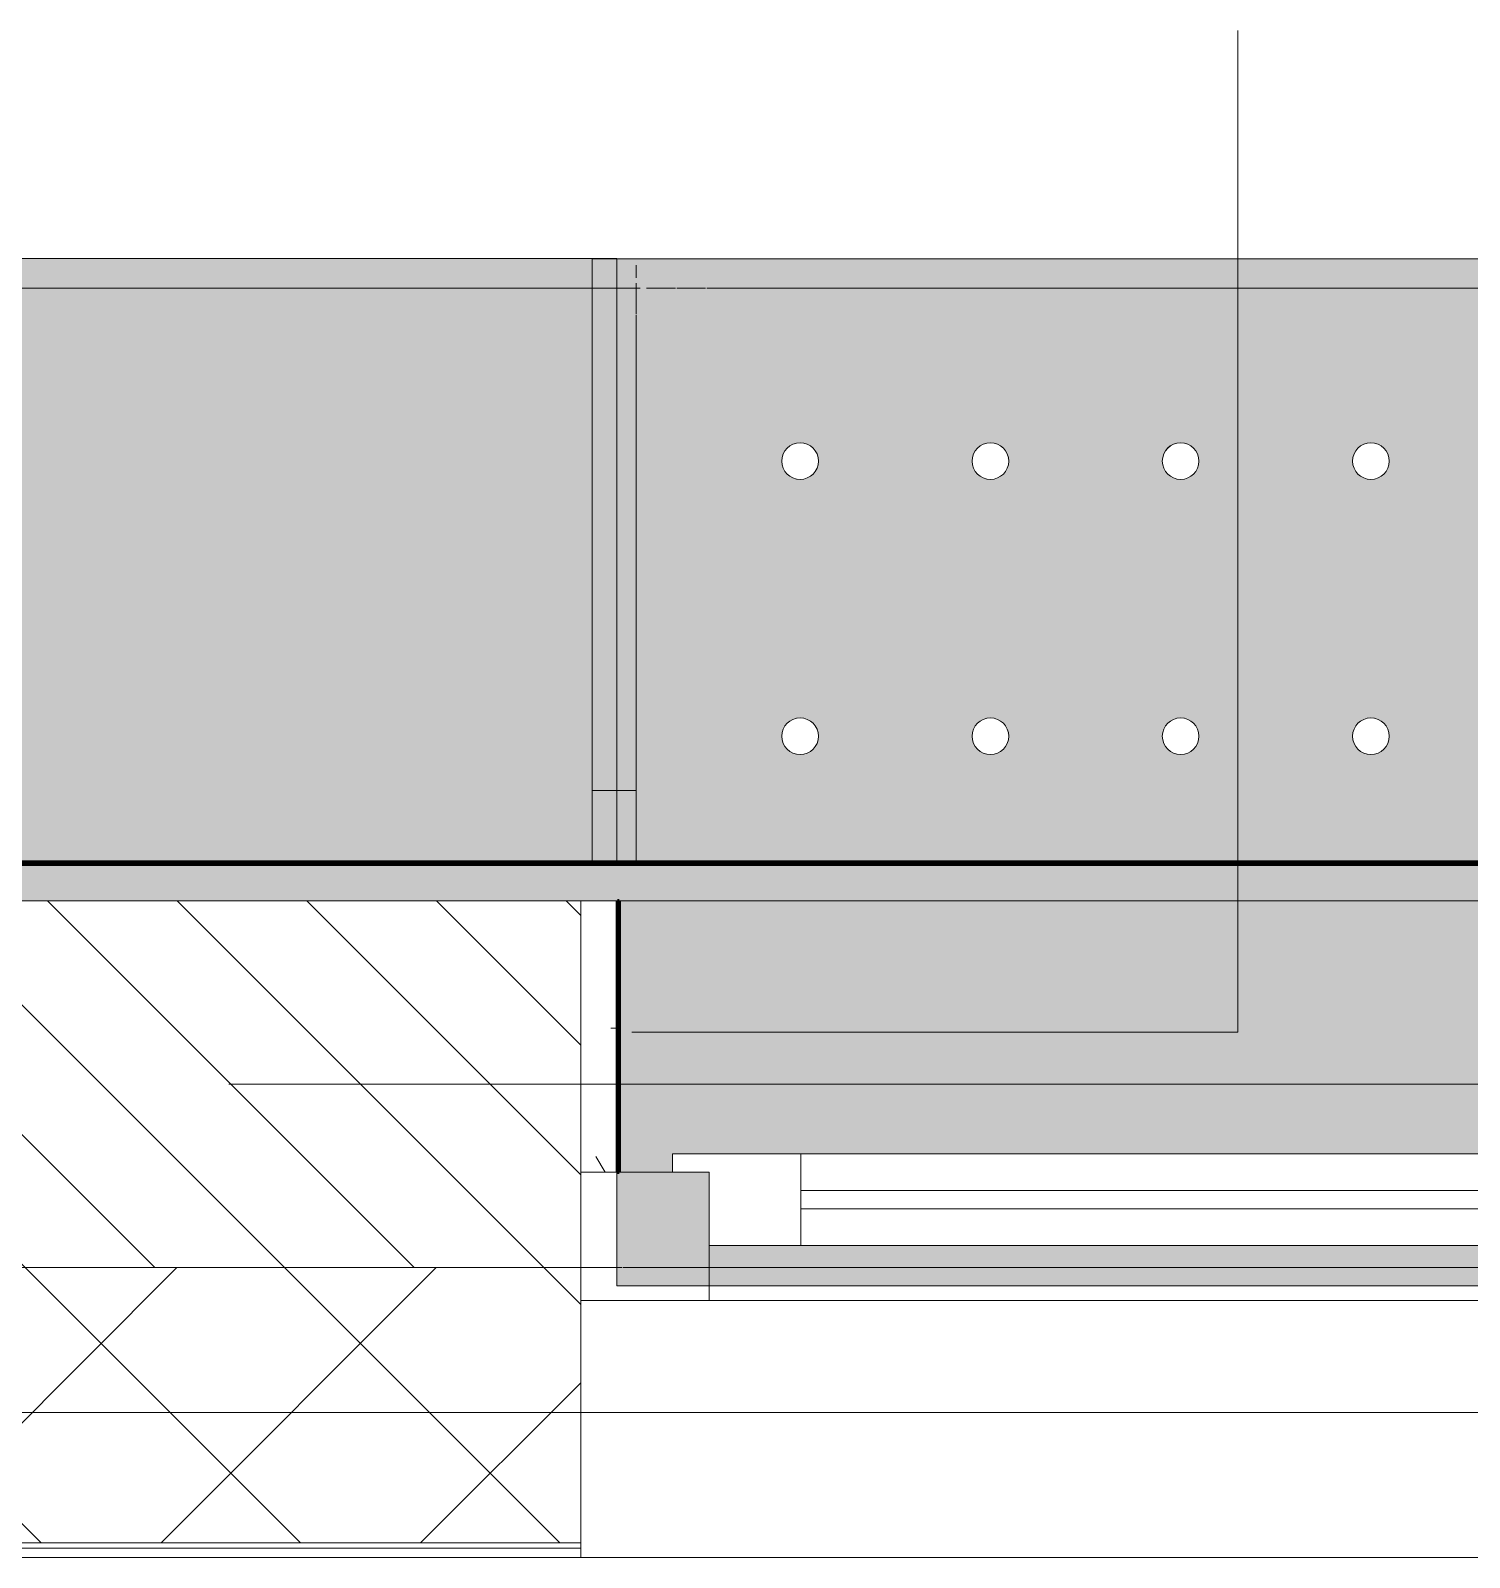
# Model space of a CAD drawing. Header units: millimetres. Extents: x 35157 to 232994, y -8553 to 29000.
# Drawn here: x 58510 to 59295, y -258 to 574 of the extents above; entities that cross this region are included whole.
import ezdxf

# ---------------------------------------------------------------- set-up
doc = ezdxf.new("R2010")
doc.units = ezdxf.units.MM
doc.linetypes.add('Осевая', pattern=[3175, 635, -476.25, 1587.5, -476.25])
for name, color, linetype, lineweight in [('A-GLAZ', 7, 'Continuous', 9), ('A-GLAZ-1', 7, 'Continuous', 13), ('A-WALL', 7, 'Continuous', 9), ('A-WALL-IDEN', 7, 'Continuous', 9), ('I-WALL', 7, 'Continuous', 9), ('Оси-2', 7, 'Осевая', 9)]:
    doc.layers.add(name, color=color, linetype=linetype, lineweight=lineweight)
for name, color, linetype, lineweight, true_color in [('A-WALL-1', 7, 'Continuous', 9, 0xc0c0c0), ('A-WALL-2', 7, 'Continuous', 9, 0xcbc7bf), ('I-WALL-19', 7, 'Continuous', 80, 0xffd2ff), ('I-WALL-5', 7, 'Continuous', 9, 0xc0c0c0), ('I-WALL-9', 7, 'Continuous', 80, 0xff80c0), ('S-WALL-ANLY', 7, 'Continuous', 13, 0x008040), ('S-WALL-ANLY-1', 7, 'Continuous', 5, 0x008040), ('Знаки-1', 7, 'Continuous', 9, 0xc1bbaf), ('Знаки-3', 9, 'Continuous', 9, 0x808080), ('Знаки-4', 7, 'Continuous', 9, 0xaba79f), ('Знаки-5', 7, 'Continuous', 9, 0xd1cabb), ('Знаки-6', 7, 'Continuous', 9, 0xccc5b7), ('Знаки-7', 7, 'Continuous', 9, 0xd5cdbe), ('Знаки-8', 7, 'Continuous', 9, 0xd4ccbd)]:
    doc.layers.add(name, color=color, linetype=linetype, lineweight=lineweight, true_color=true_color)
doc.layers.add('Знаки-2', color=7, linetype='Continuous', lineweight=9, transparency=0.5)
pattern_1 = [(0, (0, 0), (121.92, 30.48), [10.058, -81.382, 10.058, -81.382, -487.68]), (0, (0, 0), (121.92, 30.48), [-182.88, 10.058, -172.822, 10.058, -81.382, -213.36]), (0, (0, 0), (121.92, 30.48), [-457.2, 10.058, -50.902, 10.058, -142.342]), (120, (45.72, 15.24), (-87.356454, 90.345817), [10.058, -81.382, 10.058, -81.382, -487.68]), (120, (45.72, 15.24), (-87.356454, 90.345817), [-182.88, 10.058, -172.822, 10.058, -81.382, -213.36]), (120, (45.72, 15.24), (-87.356454, 90.345817), [-457.2, 10.058, -50.902, 10.058, -142.342]), (240, (60.96, 76.2), (-34.563546, -120.825817), [10.058, -81.382, 10.058, -81.382, -487.68]), (240, (60.96, 76.2), (-34.563546, -120.825817), [-182.88, 10.058, -172.822, 10.058, -81.382, -213.36]), (240, (60.96, 76.2), (-34.563546, -120.825817), [-457.2, 10.058, -50.902, 10.058, -142.342])]

# ---------------------------------------------------------------- blocks, each defined once
blk = doc.blocks.new('120_Окно_СКБ_2Ст - 120_Окно_СКБ_2Ст 2100х2500 _мал створка СЛЕВА_-22446485-План отделки стен 2 этажа в осях 12-23')
at = {"layer": 'A-GLAZ'}
for p, q in [((1050, -57), (-1050, -57)), ((-100, -107), (930, -107)), ((930, -117), (-100, -117)), ((1000, -127), (1008.43, -127)), ((1011.73, -127), (1030, -127))]:
    blk.add_line(p, q, dxfattribs=at)
at = {"layer": 'A-GLAZ-1'}
for p, q in [((980, -127), (980, -57)), ((980, -57), (1050, -57)), ((1050, -57), (1050, -127)), ((980, -87), (-150, -87)), ((930, -137), (930, -87)), ((980, -127), (980, -87)), ((1050, -127), (980, -127)), ((1000, -127), (980, -127)), ((1000, -137), (1000, -127)), ((-170, -137), (1000, -137)), ((1000, -137), (-170, -137))]:
    blk.add_line(p, q, dxfattribs=at)
blk = doc.blocks.new('Зашивка радиатора_ с перфорацией М5 - Зашивка радиатора_ с перфорацией М5-30945411-План отделки стен 2 этажа в осях 12-23')
at = {"layer": 'Знаки-2'}
h = blk.add_hatch(color=256, dxfattribs=at)
h.paths.add_polyline_path([(1723.88, 380), (-310, 380), (-310, 170.06), (1749.66, 170.06), (1750, 380)])
h.paths.add_polyline_path([(1687.43, 358.06), (1699.66, 358.06), (1699.66, 318.06), (1719.66, 318.06), (1719.66, 308.06), (549.66, 308.06), (549.66, 318.06), (569.66, 318.06), (569.66, 358.06), (1679.57, 358.06)])
h.paths.add_polyline_path([(223.55, 358.06), (499.66, 358.06), (499.66, 318.06), (519.66, 318.06), (519.66, 308.06), (-280.34, 308.06), (-280.34, 318.06), (-260.34, 318.06), (-260.34, 358.06), (-151.54, 358.06)])
h.paths.add_polyline_path([(1504.13, 150.06), (-310, 150.06), (-310, -179.94), (1750, -179.94), (1750, 150.06), (1505.89, 150.06)])
h.paths.add_polyline_path([(820, 90.35), (825, 89.02), (828.66, 85.35), (830, 80.35), (828.66, 75.35), (825, 71.69), (820, 70.35), (815, 71.69), (811.34, 75.35), (810, 80.35), (811.34, 85.35), (815, 89.02), (817.41, 90.01)])
h.paths.add_polyline_path([(1338.75, 90.35), (1343.75, 89.02), (1347.41, 85.35), (1348.75, 80.35), (1347.41, 75.35), (1343.75, 71.69), (1338.75, 70.35), (1333.75, 71.69), (1330.09, 75.35), (1328.75, 80.35), (1330.09, 85.35), (1333.75, 89.02), (1336.16, 90.01)])
h.paths.add_polyline_path([(1650, 90.35), (1655, 89.02), (1658.66, 85.35), (1660, 80.35), (1658.66, 75.35), (1655, 71.69), (1650, 70.35), (1645, 71.69), (1641.34, 75.35), (1640, 80.35), (1641.34, 85.35), (1645, 89.02), (1647.41, 90.01)])
h.paths.add_polyline_path([(923.75, 90.35), (928.75, 89.02), (932.41, 85.35), (933.75, 80.35), (932.41, 75.35), (928.75, 71.69), (923.75, 70.35), (918.75, 71.69), (915.09, 75.35), (913.75, 80.35), (915.09, 85.35), (918.75, 89.02), (921.16, 90.01)])
h.paths.add_polyline_path([(1235, 90.35), (1240, 89.02), (1243.66, 85.35), (1245, 80.35), (1243.66, 75.35), (1240, 71.69), (1235, 70.35), (1230, 71.69), (1226.34, 75.35), (1225, 80.35), (1226.34, 85.35), (1230, 89.02), (1232.41, 90.01)])
h.paths.add_polyline_path([(1131.25, 90.35), (1136.25, 89.02), (1139.91, 85.35), (1141.25, 80.35), (1139.91, 75.35), (1136.25, 71.69), (1131.25, 70.35), (1126.25, 71.69), (1122.59, 75.35), (1121.25, 80.35), (1122.59, 85.35), (1126.25, 89.02), (1128.66, 90.01)])
h.paths.add_polyline_path([(1546.25, 90.35), (1551.25, 89.02), (1554.91, 85.35), (1556.25, 80.35), (1554.91, 75.35), (1551.25, 71.69), (1546.25, 70.35), (1541.25, 71.69), (1537.59, 75.35), (1536.33, 81), (1537.59, 85.35), (1541.25, 89.02), (1543.66, 90.01)])
h.paths.add_polyline_path([(1027.5, 90.35), (1032.5, 89.02), (1036.16, 85.35), (1037.5, 80.35), (1036.16, 75.35), (1032.5, 71.69), (1027.5, 70.35), (1022.5, 71.69), (1018.84, 75.35), (1017.5, 80.35), (1018.84, 85.35), (1022.5, 89.02), (1024.91, 90.01)])
h.paths.add_polyline_path([(1442.5, 90.35), (1447.5, 89.02), (1451.16, 85.35), (1452.5, 80.35), (1451.16, 75.35), (1447.5, 71.69), (1442.5, 70.35), (1437.5, 71.69), (1433.84, 75.35), (1432.5, 80.35), (1433.84, 85.35), (1437.5, 89.02), (1439.91, 90.01)])
h.paths.add_polyline_path([(716.25, 90.35), (721.25, 89.02), (724.91, 85.35), (726.25, 80.35), (724.91, 75.35), (721.25, 71.69), (716.25, 70.35), (711.25, 71.69), (707.59, 75.35), (706.25, 80.35), (707.59, 85.35), (711.25, 89.02), (713.66, 90.01)])
h.paths.add_polyline_path([(612.5, 90.35), (617.5, 89.02), (621.16, 85.35), (622.5, 80.35), (621.16, 75.35), (617.5, 71.69), (612.5, 70.35), (607.5, 71.69), (603.84, 75.35), (602.5, 80.35), (603.84, 85.35), (607.5, 89.02), (609.91, 90.01)])
h.paths.add_polyline_path([(-10, 90.35), (-5, 89.02), (-1.34, 85.35), (0, 80.35), (-1.34, 75.35), (-5, 71.69), (-10, 70.35), (-15, 71.69), (-18.66, 75.35), (-20, 80.35), (-18.66, 85.35), (-15, 89.02), (-12.59, 90.01)])
h.paths.add_polyline_path([(-113.75, 90.35), (-108.75, 89.02), (-105.09, 85.35), (-103.75, 80.35), (-105.09, 75.35), (-108.75, 71.69), (-113.75, 70.35), (-118.75, 71.69), (-122.41, 75.35), (-123.75, 80.35), (-122.41, 85.35), (-118.75, 89.02), (-116.34, 90.01)])
h.paths.add_polyline_path([(301.25, 90.35), (306.25, 89.02), (309.91, 85.35), (311.25, 80.35), (309.91, 75.35), (306.25, 71.69), (301.25, 70.35), (296.25, 71.69), (292.59, 75.35), (291.25, 80.35), (292.59, 85.35), (296.25, 89.02), (298.66, 90.01)])
h.paths.add_polyline_path([(405, 90.35), (410, 89.02), (413.66, 85.35), (415, 80.35), (413.66, 75.35), (410, 71.69), (405, 70.35), (400, 71.69), (396.34, 75.35), (395, 80.35), (396.34, 85.35), (400, 89.02), (402.41, 90.01)])
h.paths.add_polyline_path([(93.75, 90.35), (98.75, 89.02), (102.41, 85.35), (103.75, 80.35), (102.41, 75.35), (98.75, 71.69), (93.75, 70.35), (88.75, 71.69), (85.09, 75.35), (83.75, 80.35), (85.09, 85.35), (88.75, 89.02), (91.16, 90.01)])
h.paths.add_polyline_path([(508.75, 90.35), (513.75, 89.02), (517.41, 85.35), (518.75, 80.35), (517.41, 75.35), (513.75, 71.69), (508.75, 70.35), (503.75, 71.69), (500.09, 75.35), (498.75, 80.35), (500.09, 85.35), (503.75, 89.02), (506.16, 90.01)])
h.paths.add_polyline_path([(-217.5, 90.35), (-212.5, 89.02), (-208.84, 85.35), (-207.5, 80.35), (-208.84, 75.35), (-212.5, 71.69), (-217.5, 70.35), (-222.5, 71.69), (-226.16, 75.35), (-227.5, 80.35), (-226.16, 85.35), (-222.5, 89.02), (-220.09, 90.01)])
h.paths.add_polyline_path([(197.5, 90.35), (202.5, 89.02), (206.16, 85.35), (207.5, 80.35), (206.16, 75.35), (202.5, 71.69), (197.5, 70.35), (192.5, 71.69), (188.84, 75.35), (187.5, 80.35), (188.84, 85.35), (192.5, 89.02), (194.91, 90.01)])
h.paths.add_polyline_path([(923.75, -59.65), (928.75, -60.98), (932.41, -64.65), (933.75, -69.65), (932.41, -74.65), (928.75, -78.31), (923.75, -79.65), (918.75, -78.31), (915.09, -74.65), (913.75, -69.65), (915.09, -64.65), (918.75, -60.98), (921.16, -59.99)])
h.paths.add_polyline_path([(716.25, -59.65), (721.25, -60.98), (724.91, -64.65), (726.25, -69.65), (724.91, -74.65), (721.25, -78.31), (716.25, -79.65), (711.25, -78.31), (707.59, -74.65), (706.25, -69.65), (707.59, -64.65), (711.25, -60.98), (713.66, -59.99)])
h.paths.add_polyline_path([(1650, -59.65), (1655, -60.98), (1658.66, -64.65), (1660, -69.65), (1658.66, -74.65), (1655, -78.31), (1650, -79.65), (1645, -78.31), (1641.34, -74.65), (1640, -69.65), (1641.34, -64.65), (1645, -60.98), (1647.41, -59.99)])
h.paths.add_polyline_path([(1338.75, -59.65), (1343.75, -60.98), (1347.41, -64.65), (1348.75, -69.65), (1347.41, -74.65), (1343.75, -78.31), (1338.75, -79.65), (1333.75, -78.31), (1330.09, -74.65), (1328.75, -69.65), (1330.09, -64.65), (1333.75, -60.98), (1336.16, -59.99)])
h.paths.add_polyline_path([(1546.25, -59.65), (1551.25, -60.98), (1554.91, -64.65), (1556.25, -69.65), (1554.91, -74.65), (1551.25, -78.31), (1546.25, -79.65), (1541.25, -78.31), (1537.59, -74.65), (1536.33, -69), (1537.59, -64.65), (1541.25, -60.98), (1543.66, -59.99)])
h.paths.add_polyline_path([(1442.5, -59.65), (1447.5, -60.98), (1451.16, -64.65), (1452.5, -69.65), (1451.16, -74.65), (1447.5, -78.31), (1442.5, -79.65), (1437.5, -78.31), (1433.84, -74.65), (1432.5, -69.65), (1433.84, -64.65), (1437.5, -60.98), (1439.91, -59.99)])
h.paths.add_polyline_path([(1027.5, -59.65), (1032.5, -60.98), (1036.16, -64.65), (1037.5, -69.65), (1036.16, -74.65), (1032.5, -78.31), (1027.5, -79.65), (1022.5, -78.31), (1018.84, -74.65), (1017.5, -69.65), (1018.84, -64.65), (1022.5, -60.98), (1024.91, -59.99)])
h.paths.add_polyline_path([(1235, -59.65), (1240, -60.98), (1243.66, -64.65), (1245, -69.65), (1243.66, -74.65), (1240, -78.31), (1235, -79.65), (1230, -78.31), (1226.34, -74.65), (1225, -69.65), (1226.34, -64.65), (1230, -60.98), (1232.41, -59.99)])
h.paths.add_polyline_path([(1131.25, -59.65), (1136.25, -60.98), (1139.91, -64.65), (1141.25, -69.65), (1139.91, -74.65), (1136.25, -78.31), (1131.25, -79.65), (1126.25, -78.31), (1122.59, -74.65), (1121.25, -69.65), (1122.59, -64.65), (1126.25, -60.98), (1128.66, -59.99)])
h.paths.add_polyline_path([(820, -59.65), (825, -60.98), (828.66, -64.65), (830, -69.65), (828.66, -74.65), (825, -78.31), (820, -79.65), (815, -78.31), (811.34, -74.65), (810, -69.65), (811.34, -64.65), (815, -60.98), (817.41, -59.99)])
h.paths.add_polyline_path([(93.75, -59.65), (98.75, -60.98), (102.41, -64.65), (103.75, -69.65), (102.41, -74.65), (98.75, -78.31), (93.75, -79.65), (88.75, -78.31), (85.09, -74.65), (83.75, -69.65), (85.09, -64.65), (88.75, -60.98), (91.16, -59.99)])
h.paths.add_polyline_path([(405, -59.65), (410, -60.98), (413.66, -64.65), (415, -69.65), (413.66, -74.65), (410, -78.31), (405, -79.65), (400, -78.31), (396.34, -74.65), (395, -69.65), (396.34, -64.65), (400, -60.98), (402.41, -59.99)])
h.paths.add_polyline_path([(-217.5, -59.65), (-212.5, -60.98), (-208.84, -64.65), (-207.5, -69.65), (-208.84, -74.65), (-212.5, -78.31), (-217.5, -79.65), (-222.5, -78.31), (-226.16, -74.65), (-227.5, -69.65), (-226.16, -64.65), (-222.5, -60.98), (-220.09, -59.99)])
h.paths.add_polyline_path([(301.25, -59.65), (306.25, -60.98), (309.91, -64.65), (311.25, -69.65), (309.91, -74.65), (306.25, -78.31), (301.25, -79.65), (296.25, -78.31), (292.59, -74.65), (291.25, -69.65), (292.59, -64.65), (296.25, -60.98), (298.66, -59.99)])
h.paths.add_polyline_path([(197.5, -59.65), (202.5, -60.98), (206.16, -64.65), (207.5, -69.65), (206.16, -74.65), (202.5, -78.31), (197.5, -79.65), (192.5, -78.31), (188.84, -74.65), (187.5, -69.65), (188.84, -64.65), (192.5, -60.98), (194.91, -59.99)])
h.paths.add_polyline_path([(508.75, -59.65), (513.75, -60.98), (517.41, -64.65), (518.75, -69.65), (517.41, -74.65), (513.75, -78.31), (508.75, -79.65), (503.75, -78.31), (500.09, -74.65), (498.75, -69.65), (500.09, -64.65), (503.75, -60.98), (506.16, -59.99)])
h.paths.add_polyline_path([(-113.75, -59.65), (-108.75, -60.98), (-105.09, -64.65), (-103.75, -69.65), (-105.09, -74.65), (-108.75, -78.31), (-113.75, -79.65), (-118.75, -78.31), (-122.41, -74.65), (-123.75, -69.65), (-122.41, -64.65), (-118.75, -60.98), (-116.34, -59.99)])
h.paths.add_polyline_path([(612.5, -59.65), (617.5, -60.98), (621.16, -64.65), (622.5, -69.65), (621.16, -74.65), (617.5, -78.31), (612.5, -79.65), (607.5, -78.31), (603.84, -74.65), (602.5, -69.65), (603.84, -64.65), (607.5, -60.98), (609.91, -59.99)])
h.paths.add_polyline_path([(-10, -59.65), (-5, -60.98), (-1.34, -64.65), (0, -69.65), (-1.34, -74.65), (-5, -78.31), (-10, -79.65), (-15, -78.31), (-18.66, -74.65), (-20, -69.65), (-18.66, -64.65), (-15, -60.98), (-12.59, -59.99)])
for points in [[(1735.6, -163.94), (-310, -163.94), (-310, -179.94), (1750, -179.94), (1750, -163.94), (1736.12, -163.94)], [(1315, -163.94), (1300, -163.94), (1300.68, -179.94), (1340, -179.94), (1339.32, -163.94), (1317.41, -163.94)], [(1325, -163.94), (1300, -163.94), (1300.68, -179.94), (1340, -179.94), (1339.32, -163.94), (1325.18, -163.94)], [(1320, -163.94), (1310, -163.94), (1310.34, -179.94), (1330, -179.94), (1329.66, -163.94), (1322.59, -163.94)], [(1320, -163.94), (1310, -163.94), (1310.34, -179.94), (1330, -179.94), (1329.66, -163.94), (1322.59, -163.94)], [(1420, -163.94), (1400, -163.94), (1400.68, -179.94), (1440, -179.94), (1439.32, -163.94), (1425.18, -163.94)], [(1425, -163.94), (1400, -163.94), (1400.68, -179.94), (1440, -179.94), (1439.32, -163.94), (1425.18, -163.94)], [(1420, -163.94), (1410, -163.94), (1410.34, -179.94), (1430, -179.94), (1429.66, -163.94), (1422.59, -163.94)], [(1420, -163.94), (1410, -163.94), (1410.34, -179.94), (1430, -179.94), (1429.66, -163.94), (1422.59, -163.94)], [(1534.14, -163.94), (1500, -163.94), (1500.68, -179.94), (1540, -179.94), (1539.32, -163.94), (1536.33, -163.94)], [(1534.14, -163.94), (1500, -163.94), (1500.68, -179.94), (1540, -179.94), (1539.32, -163.94), (1536.33, -163.94)], [(1520, -163.94), (1510, -163.94), (1510.34, -179.94), (1530, -179.94), (1529.66, -163.94), (1522.59, -163.94)], [(1520, -163.94), (1510, -163.94), (1510.34, -179.94), (1530, -179.94), (1529.66, -163.94), (1522.59, -163.94)], [(1600, -163.94), (1600.68, -179.94), (1640, -179.94), (1639.32, -163.94), (1600.68, -163.94)], [(1600.68, -163.94), (1600, -163.94), (1600.68, -179.94), (1640, -179.94), (1639.32, -163.94), (1601.63, -163.94)], [(1618.18, -163.94), (1610, -164.84), (1610.34, -179.94), (1630, -179.94), (1629.66, -163.94), (1620, -163.94)], [(1618.18, -163.94), (1610, -164.84), (1610.34, -179.94), (1630, -179.94), (1629.66, -163.94), (1620, -163.94)]]:
    blk.add_hatch(color=256, dxfattribs=at).paths.add_polyline_path(points)
at = {"layer": 'Знаки-1'}
for p, q in [((1750, 150.06), (1750, -179.94)), ((1300, -163.94), (1240, -163.94)), ((1300, -163.94), (1310, -163.94)), ((1310, -163.94), (1300, -163.94)), ((1310, -163.94), (1315, -163.94)), ((1330, -163.94), (1310, -163.94)), ((1315, -163.94), (1330, -163.94)), ((1330, -163.94), (1340, -163.94)), ((1340, -163.94), (1330, -163.94)), ((1400, -163.94), (1340, -163.94)), ((1400, -163.94), (1440, -163.94)), ((1440, -163.94), (1400, -163.94)), ((1500, -163.94), (1440, -163.94)), ((1500, -163.94), (1540, -163.94)), ((1540, -163.94), (1500, -163.94)), ((1600, -163.94), (1540, -163.94)), ((1600, -163.94), (1600.68, -163.94)), ((1600.68, -163.94), (1600, -163.94)), ((1602.68, -163.94), (1610, -163.94)), ((1605.86, -163.94), (1602.68, -163.94)), ((1610, -163.94), (1605.86, -163.94)), ((1610, -163.94), (1617.41, -163.94)), ((1617.41, -163.94), (1610, -163.94)), ((1618.17, -163.94), (1630, -163.94)), ((1630, -163.94), (1618.17, -163.94)), ((1630, -163.94), (1634.14, -163.94)), ((1634.14, -163.94), (1630, -163.94)), ((1634.82, -163.94), (1640, -163.94)), ((1639.32, -163.94), (1634.82, -163.94)), ((1640, -163.94), (1639.32, -163.94)), ((1700.94, -163.94), (1640, -163.94)), ((1717.19, -163.94), (1701.52, -163.94)), ((1733.69, -163.94), (1718.02, -163.94)), ((1739.4, -163.94), (1737.19, -163.94)), ((1739.4, -163.94), (1744.39, -163.94)), ((1744.47, -163.94), (1750, -163.94)), ((1240, -179.94), (1300, -179.94)), ((1300, -179.94), (1310, -179.94)), ((1305.86, -179.94), (1300, -179.94)), ((1310, -179.94), (1305.86, -179.94)), ((1310, -179.94), (1311.34, -179.94)), ((1330, -179.94), (1310, -179.94)), ((1311.34, -179.94), (1330, -179.94)), ((1330, -179.94), (1340, -179.94)), ((1340, -179.94), (1330, -179.94)), ((1340, -179.94), (1400, -179.94)), ((1400, -179.94), (1440, -179.94)), ((1440, -179.94), (1400, -179.94)), ((1440, -179.94), (1500, -179.94)), ((1500, -179.94), (1540, -179.94)), ((1540, -179.94), (1500, -179.94)), ((1540, -179.94), (1600, -179.94)), ((1600, -179.94), (1610, -179.94)), ((1610, -179.94), (1600, -179.94)), ((1610, -179.94), (1630, -179.94)), ((1630, -179.94), (1610, -179.94)), ((1630, -179.94), (1640, -179.94)), ((1640, -179.94), (1630, -179.94)), ((1640, -179.94), (1739.4, -179.94)), ((1750, -179.94), (1739.4, -179.94))]:
    blk.add_line(p, q, dxfattribs=at)
blk.add_arc((1442.5, -69.65), 10, 270, 270.37192, dxfattribs=at)
at = {"layer": 'Знаки-3'}
for p, q in [((1750, 380), (-310, 380)), ((1750, 318.06), (1750, 380)), ((1750, -179.94), (1750, 150.06)), ((-310, -179.94), (1750, -179.94))]:
    blk.add_line(p, q, dxfattribs=at)
for centre, start, end in [((1338.75, 80.35), 0, 180), ((1442.5, 80.35), 0, 180), ((1546.25, 80.35), 0, 180), ((1650, 80.35), 0, 180), ((1338.75, 80.35), 180, 0), ((1442.5, 80.35), 180, 360), ((1546.25, 80.35), 180, 0), ((1650, 80.35), 180, 360), ((1338.75, -69.65), 0, 180), ((1442.5, -69.65), 0, 180), ((1546.25, -69.65), 0, 180), ((1650, -69.65), 0, 180), ((1338.75, -69.65), 180, 0), ((1442.5, -69.65), 180, 0), ((1546.25, -69.65), 180, 0), ((1650, -69.65), 180, 0)]:
    blk.add_arc(centre, 10, start, end, dxfattribs=at)
at = {"layer": 'Знаки-4'}
for p, q in [((-310, 380), (1750, 380)), ((1750, 380), (1750, 318.06)), ((-262.14, -163.94), (1700.94, -163.94)), ((1701.52, -163.94), (1717.19, -163.94)), ((1718.02, -163.94), (1733.69, -163.94)), ((1737.19, -163.94), (1739.4, -163.94)), ((1750, -179.94), (-310, -179.94)), ((1739.4, -179.94), (-310, -179.94))]:
    blk.add_line(p, q, dxfattribs=at)
for centre, start, end in [((1338.75, 80.35), 0, 180), ((1442.5, 80.35), 0, 180), ((1546.25, 80.35), 0, 180), ((1650, 80.35), 0, 180), ((1338.75, 80.35), 180, 360), ((1442.5, 80.35), 180, 360), ((1546.25, 80.35), 180, 360), ((1650, 80.35), 180, 360), ((1338.75, -69.65), 0, 180), ((1442.5, -69.65), 0, 180), ((1546.25, -69.65), 0, 180), ((1650, -69.65), 0, 180), ((1338.75, -69.65), 180, 360), ((1442.5, -69.65), 180, 270), ((1442.5, -69.65), 270.37192, 360), ((1546.25, -69.65), 180, 360), ((1650, -69.65), 180, 360)]:
    blk.add_arc(centre, 10, start, end, dxfattribs=at)
at = {"layer": 'Знаки-5'}
for p, q in [((1310, -163.94), (1300.68, -163.94)), ((1310, -163.94), (1314.81, -163.94)), ((1314.81, -163.94), (1310, -163.94)), ((1315, -163.94), (1325, -163.94)), ((1325, -163.94), (1315, -163.94)), ((1325.19, -163.94), (1330, -163.94)), ((1330, -163.94), (1325.19, -163.94)), ((1339.32, -163.94), (1330, -163.94)), ((1410, -163.94), (1400.68, -163.94)), ((1410, -163.94), (1414.81, -163.94)), ((1414.81, -163.94), (1410, -163.94)), ((1415, -163.94), (1425, -163.94)), ((1425, -163.94), (1415, -163.94)), ((1425.19, -163.94), (1430, -163.94)), ((1430, -163.94), (1425.19, -163.94)), ((1439.32, -163.94), (1430, -163.94)), ((1510, -163.94), (1500.68, -163.94)), ((1511.28, -163.94), (1514.82, -163.94)), ((1514.82, -163.94), (1511.28, -163.94)), ((1515, -163.94), (1525, -163.94)), ((1525, -163.94), (1515, -163.94)), ((1525.18, -163.94), (1528.72, -163.94)), ((1528.72, -163.94), (1525.18, -163.94)), ((1536.33, -163.94), (1530, -163.94)), ((1539.32, -163.94), (1537.32, -163.94)), ((1610, -163.94), (1602.68, -163.94)), ((1610, -163.94), (1614.81, -163.94)), ((1614.81, -163.94), (1610, -163.94)), ((1615, -163.94), (1617.41, -163.94)), ((1617.41, -163.94), (1615, -163.94)), ((1618.17, -163.94), (1625, -163.94)), ((1625, -163.94), (1618.17, -163.94)), ((1625.19, -163.94), (1630, -163.94)), ((1630, -163.94), (1625.19, -163.94)), ((1634.14, -163.94), (1630.11, -163.94)), ((1639.32, -163.94), (1634.73, -163.94)), ((1744.39, -163.94), (1739.4, -163.94)), ((1750, -163.94), (1744.47, -163.94)), ((1300.68, -179.94), (1310, -179.94)), ((1310, -179.94), (1314.81, -179.94)), ((1314.81, -179.94), (1310, -179.94)), ((1315, -179.94), (1325, -179.94)), ((1325, -179.94), (1315, -179.94)), ((1325.19, -179.94), (1330, -179.94)), ((1330, -179.94), (1325.19, -179.94)), ((1330, -179.94), (1339.32, -179.94)), ((1400.68, -179.94), (1410, -179.94)), ((1410, -179.94), (1414.81, -179.94)), ((1414.81, -179.94), (1410, -179.94)), ((1415, -179.94), (1425, -179.94)), ((1425, -179.94), (1415, -179.94)), ((1425.19, -179.94), (1430, -179.94)), ((1430, -179.94), (1425.19, -179.94)), ((1430, -179.94), (1439.32, -179.94)), ((1500.68, -179.94), (1510, -179.94)), ((1511.28, -179.94), (1514.82, -179.94)), ((1514.82, -179.94), (1511.28, -179.94)), ((1515, -179.94), (1525, -179.94)), ((1525, -179.94), (1515, -179.94)), ((1525.18, -179.94), (1528.72, -179.94)), ((1528.72, -179.94), (1525.18, -179.94)), ((1530, -179.94), (1536.33, -179.94)), ((1537.32, -179.94), (1539.32, -179.94)), ((1600.68, -179.94), (1610, -179.94)), ((1610, -179.94), (1614.81, -179.94)), ((1614.81, -179.94), (1610, -179.94)), ((1615, -179.94), (1625, -179.94)), ((1625, -179.94), (1615, -179.94)), ((1625.19, -179.94), (1630, -179.94)), ((1630, -179.94), (1625.19, -179.94)), ((1630, -179.94), (1639.32, -179.94)), ((1739.4, -179.94), (1750, -179.94))]:
    blk.add_line(p, q, dxfattribs=at)
at = {"layer": 'Знаки-6'}
for p, q in [((1300, -163.94), (1310, -163.94)), ((1300.68, -163.94), (1300, -163.94)), ((1310, -163.94), (1300.68, -163.94)), ((1311.28, -163.94), (1314.82, -163.94)), ((1314.82, -163.94), (1311.28, -163.94)), ((1315, -163.94), (1325, -163.94)), ((1325, -163.94), (1315, -163.94)), ((1325.18, -163.94), (1328.72, -163.94)), ((1328.72, -163.94), (1325.18, -163.94)), ((1330, -163.94), (1340, -163.94)), ((1334.14, -163.94), (1330, -163.94)), ((1340, -163.94), (1334.14, -163.94)), ((1400, -163.94), (1410, -163.94)), ((1400.68, -163.94), (1400, -163.94)), ((1410, -163.94), (1400.68, -163.94)), ((1410, -163.94), (1412.93, -163.94)), ((1410.34, -163.94), (1410, -163.94)), ((1414.81, -163.94), (1410.34, -163.94)), ((1412.93, -163.94), (1414.81, -163.94)), ((1415, -163.94), (1425, -163.94)), ((1417.41, -163.94), (1415, -163.94)), ((1425, -163.94), (1417.41, -163.94)), ((1425.19, -163.94), (1430, -163.94)), ((1427.07, -163.94), (1425.19, -163.94)), ((1430, -163.94), (1427.07, -163.94)), ((1430, -163.94), (1440, -163.94)), ((1440, -163.94), (1430, -163.94)), ((1500, -163.94), (1510, -163.94)), ((1510, -163.94), (1500, -163.94)), ((1510, -163.94), (1514.81, -163.94)), ((1512.93, -163.94), (1510, -163.94)), ((1514.81, -163.94), (1512.93, -163.94)), ((1515, -163.94), (1525, -163.94)), ((1525, -163.94), (1515, -163.94)), ((1525.19, -163.94), (1529.66, -163.94)), ((1530, -163.94), (1525.19, -163.94)), ((1529.66, -163.94), (1530, -163.94)), ((1530, -163.94), (1540, -163.94)), ((1540, -163.94), (1530, -163.94)), ((1600, -163.94), (1600.68, -163.94)), ((1600.68, -163.94), (1600, -163.94)), ((1602.68, -163.94), (1610, -163.94)), ((1610, -163.94), (1602.68, -163.94)), ((1611.28, -163.94), (1614.82, -163.94)), ((1614.82, -163.94), (1611.28, -163.94)), ((1615, -163.94), (1617.39, -163.94)), ((1617.39, -163.94), (1615, -163.94)), ((1618.16, -163.94), (1625, -163.94)), ((1625, -163.94), (1618.16, -163.94)), ((1625.18, -163.94), (1628.72, -163.94)), ((1628.72, -163.94), (1625.18, -163.94)), ((1630, -163.94), (1634.14, -163.94)), ((1634.14, -163.94), (1630, -163.94)), ((1634.82, -163.94), (1637.32, -163.94)), ((1637.32, -163.94), (1634.82, -163.94)), ((1637.32, -163.94), (1640, -163.94)), ((1640, -163.94), (1637.32, -163.94)), ((1750, -179.94), (1750, -163.94)), ((1300, -179.94), (1310, -179.94)), ((1310, -179.94), (1300, -179.94)), ((1311.28, -179.94), (1314.82, -179.94)), ((1314.82, -179.94), (1311.28, -179.94)), ((1315, -179.94), (1325, -179.94)), ((1325, -179.94), (1315, -179.94)), ((1325.18, -179.94), (1328.72, -179.94)), ((1328.72, -179.94), (1325.18, -179.94)), ((1330, -179.94), (1340, -179.94)), ((1340, -179.94), (1330, -179.94)), ((1400, -179.94), (1410, -179.94)), ((1402.68, -179.94), (1400, -179.94)), ((1410, -179.94), (1402.68, -179.94)), ((1410, -179.94), (1414.81, -179.94)), ((1411.34, -179.94), (1410, -179.94)), ((1414.81, -179.94), (1411.34, -179.94)), ((1415, -179.94), (1425, -179.94)), ((1425, -179.94), (1415, -179.94)), ((1425.19, -179.94), (1430, -179.94)), ((1428.66, -179.94), (1425.19, -179.94)), ((1430, -179.94), (1428.66, -179.94)), ((1430, -179.94), (1440, -179.94)), ((1439.32, -179.94), (1430, -179.94)), ((1440, -179.94), (1439.32, -179.94)), ((1500, -179.94), (1502.68, -179.94)), ((1502.68, -179.94), (1500, -179.94)), ((1502.68, -179.94), (1510, -179.94)), ((1510, -179.94), (1502.68, -179.94)), ((1510, -179.94), (1514.81, -179.94)), ((1511.34, -179.94), (1510, -179.94)), ((1514.81, -179.94), (1511.34, -179.94)), ((1515, -179.94), (1525, -179.94)), ((1520, -179.94), (1515, -179.94)), ((1525, -179.94), (1520, -179.94)), ((1525.19, -179.94), (1530, -179.94)), ((1530, -179.94), (1525.19, -179.94)), ((1530, -179.94), (1539.32, -179.94)), ((1537.32, -179.94), (1530, -179.94)), ((1540, -179.94), (1537.32, -179.94)), ((1539.32, -179.94), (1540, -179.94)), ((1600, -179.94), (1602.68, -179.94)), ((1610, -179.94), (1600, -179.94)), ((1602.68, -179.94), (1610, -179.94)), ((1611.28, -179.94), (1614.82, -179.94)), ((1614.82, -179.94), (1611.28, -179.94)), ((1615, -179.94), (1625, -179.94)), ((1625, -179.94), (1615, -179.94)), ((1625.18, -179.94), (1628.72, -179.94)), ((1628.72, -179.94), (1625.18, -179.94)), ((1630, -179.94), (1640, -179.94)), ((1640, -179.94), (1630, -179.94))]:
    blk.add_line(p, q, dxfattribs=at)
at = {"layer": 'Знаки-7'}
for p, q in [((1314.82, -163.94), (1311.34, -163.94)), ((1325, -163.94), (1315, -163.94)), ((1328.66, -163.94), (1325.18, -163.94)), ((1414.82, -163.94), (1411.34, -163.94)), ((1425, -163.94), (1415, -163.94)), ((1428.66, -163.94), (1425.18, -163.94)), ((1514.82, -163.94), (1511.34, -163.94)), ((1525, -163.94), (1515, -163.94)), ((1528.66, -163.94), (1525.18, -163.94)), ((1614.82, -163.94), (1611.34, -163.94)), ((1617.41, -163.94), (1615, -163.94)), ((1625, -163.94), (1618.18, -163.94)), ((1628.66, -163.94), (1625.18, -163.94)), ((1750, -164), (1750, -179.94)), ((1311.34, -179.94), (1314.82, -179.94)), ((1315, -179.94), (1325, -179.94)), ((1325.18, -179.94), (1328.66, -179.94)), ((1411.34, -179.94), (1414.82, -179.94)), ((1415, -179.94), (1425, -179.94)), ((1425.18, -179.94), (1428.66, -179.94)), ((1511.34, -179.94), (1514.82, -179.94)), ((1515, -179.94), (1525, -179.94)), ((1525.18, -179.94), (1528.66, -179.94)), ((1611.34, -179.94), (1614.82, -179.94)), ((1615, -179.94), (1625, -179.94)), ((1625.18, -179.94), (1628.66, -179.94))]:
    blk.add_line(p, q, dxfattribs=at)
at = {"layer": 'Знаки-8'}
for p, q in [((1311.28, -163.94), (1314.82, -163.94)), ((1314.82, -163.94), (1311.28, -163.94)), ((1315, -163.94), (1325, -163.94)), ((1325, -163.94), (1315, -163.94)), ((1325.18, -163.94), (1328.72, -163.94)), ((1328.72, -163.94), (1325.18, -163.94)), ((1411.28, -163.94), (1414.82, -163.94)), ((1414.82, -163.94), (1411.28, -163.94)), ((1415, -163.94), (1425, -163.94)), ((1425, -163.94), (1415, -163.94)), ((1425.18, -163.94), (1428.72, -163.94)), ((1428.72, -163.94), (1425.18, -163.94)), ((1510, -163.94), (1511.34, -163.94)), ((1514.81, -163.94), (1510, -163.94)), ((1511.34, -163.94), (1514.81, -163.94)), ((1515, -163.94), (1520, -163.94)), ((1525, -163.94), (1515, -163.94)), ((1520, -163.94), (1525, -163.94)), ((1525.19, -163.94), (1530, -163.94)), ((1530, -163.94), (1525.19, -163.94)), ((1611.28, -163.94), (1614.82, -163.94)), ((1614.82, -163.94), (1611.28, -163.94)), ((1615, -163.94), (1617.39, -163.94)), ((1617.39, -163.94), (1615, -163.94)), ((1618.16, -163.94), (1620, -163.94)), ((1625, -163.94), (1618.16, -163.94)), ((1620, -163.94), (1625, -163.94)), ((1625.18, -163.94), (1628.72, -163.94)), ((1628.72, -163.94), (1625.18, -163.94)), ((1311.28, -179.94), (1314.82, -179.94)), ((1314.82, -179.94), (1311.28, -179.94)), ((1315, -179.94), (1325, -179.94)), ((1325, -179.94), (1315, -179.94)), ((1325.18, -179.94), (1328.72, -179.94)), ((1328.72, -179.94), (1325.18, -179.94)), ((1411.28, -179.94), (1414.82, -179.94)), ((1414.82, -179.94), (1411.28, -179.94)), ((1415, -179.94), (1425, -179.94)), ((1425, -179.94), (1415, -179.94)), ((1425.18, -179.94), (1428.72, -179.94)), ((1428.72, -179.94), (1425.18, -179.94)), ((1510, -179.94), (1510.34, -179.94)), ((1510.34, -179.94), (1510, -179.94)), ((1510.34, -179.94), (1514.81, -179.94)), ((1512.93, -179.94), (1510.34, -179.94)), ((1514.81, -179.94), (1512.93, -179.94)), ((1515, -179.94), (1525, -179.94)), ((1520, -179.94), (1515, -179.94)), ((1525, -179.94), (1520, -179.94)), ((1525.19, -179.94), (1527.07, -179.94)), ((1529.66, -179.94), (1525.19, -179.94)), ((1527.07, -179.94), (1530, -179.94)), ((1530, -179.94), (1529.66, -179.94)), ((1611.28, -179.94), (1614.82, -179.94)), ((1614.82, -179.94), (1611.28, -179.94)), ((1615, -179.94), (1620, -179.94)), ((1625, -179.94), (1615, -179.94)), ((1620, -179.94), (1625, -179.94)), ((1625.18, -179.94), (1628.72, -179.94)), ((1628.72, -179.94), (1625.18, -179.94))]:
    blk.add_line(p, q, dxfattribs=at)
blk = doc.blocks.new('Зашивка без перфорации М3 - М3_9-30988409-План отделки стен 2 этажа в осях 12-23')
at = {"layer": 'Знаки-2'}
for points in [[(360.24, 150.13), (-430, 150.13), (-430, -179.94), (360.24, -179.94), (360.24, -50.74)], [(360, -163.94), (-430, -163.94), (-429.4, -179.94), (360, -179.94)]]:
    blk.add_hatch(color=256, dxfattribs=at).paths.add_polyline_path(points)
at = {"layer": 'Знаки-1'}
for p, q in [((-430, -179.87), (-430, 150.13)), ((-430, -163.94), (-416.6, -163.94)), ((358.98, -163.94), (-416.6, -163.94)), ((360, -179.94), (360, -163.94)), ((-416.6, -179.94), (-430, -179.94)), ((-416.6, -179.94), (358.98, -179.94))]:
    blk.add_line(p, q, dxfattribs=at)
at = {"layer": 'Знаки-3'}
for p, q in [((360.24, 170.13), (360.24, 180)), ((-430, 150.13), (-430, -179.94)), ((360.24, -179.94), (360.24, 150.13)), ((-430, -179.94), (360.24, -179.94))]:
    blk.add_line(p, q, dxfattribs=at)
at = {"layer": 'Знаки-4'}
for p, q in [((360.24, 180), (360.24, 170.13)), ((360.24, 150.13), (360.24, -179.94)), ((-416.6, -163.94), (358.98, -163.94)), ((360.24, -179.94), (-430, -179.94)), ((358.98, -179.94), (-416.6, -179.94))]:
    blk.add_line(p, q, dxfattribs=at)
at = {"layer": 'Знаки-5'}
for p, q in [((-416.6, -163.94), (-430, -163.94)), ((360, -163.94), (360, -179.94)), ((-430, -179.94), (-416.6, -179.94))]:
    blk.add_line(p, q, dxfattribs=at)
at = {"layer": 'Знаки-6'}
blk.add_line((-430, -163.94), (-430, -179.87), dxfattribs=at)
at = {"layer": 'Знаки-7'}
blk.add_line((-430, -163.94), (-430, -179.87), dxfattribs=at)
blk = doc.blocks.new('Зашивка_ опоясывающая панель - Зашивка_ опоясывающая панель-V60-План отделки стен 2 этажа в осях 12-23')
at = {"layer": 'Знаки-2'}
for points in [[(-430, -110), (-406, -110), (-406, 180), (-430, 179.94), (-430, -105.28)], [(-430, -150.06), (-406, -150.06), (-406, 180), (-430, 179.94), (-430, -132.6)]]:
    blk.add_hatch(color=256, dxfattribs=at).paths.add_polyline_path(points)
at = {"layer": 'Знаки-1'}
for p, q in [((-416.6, 180), (-406, 180)), ((-430, 164), (-430, -110)), ((-430, -110), (-430, 164)), ((-406, 163.94), (-406, 149.69)), ((-406, 149.69), (-406, 163.94)), ((-406, 149.27), (-406, -110)), ((-406, -110), (-406, 149.27)), ((-430, -110), (-430, -150.06)), ((-430, -110), (-406, -110)), ((-430, -110), (-406, -110)), ((-406, -150.06), (-406, -110))]:
    blk.add_line(p, q, dxfattribs=at)
at = {"layer": 'Знаки-3'}
blk.add_line((-416.6, 180), (-406, 180), dxfattribs=at)
at = {"layer": 'Знаки-4'}
for p, q in [((-430, -150.06), (-430, 180)), ((-430, 180), (-416.6, 180)), ((-416.6, 180), (-406, 180)), ((-416.6, 180), (-406, 180)), ((-406, 176.44), (-406, 174.76)), ((-406, 174.63), (-406, 169.54)), ((-406, 166.69), (-406, 149.69)), ((-406, 149.27), (-406, -150.06))]:
    blk.add_line(p, q, dxfattribs=at)
at = {"layer": 'Знаки-5'}
for p, q in [((-430, 180), (-430, 164)), ((-430, 180), (-416.6, 180)), ((-406, 174.76), (-406, 176.44)), ((-406, 169.54), (-406, 174.63)), ((-406, 163.94), (-406, 166.69))]:
    blk.add_line(p, q, dxfattribs=at)
at = {"layer": 'Знаки-6'}
for p, q in [((-430, 180), (-430, 164)), ((-430, 164), (-430, 180)), ((-430, 180), (-416.6, 180)), ((-430, 180), (-416.6, 180)), ((-406, 176.44), (-406, 174.76)), ((-406, 174.76), (-406, 176.44)), ((-406, 174.63), (-406, 169.54)), ((-406, 169.54), (-406, 174.63)), ((-406, 166.69), (-406, 163.94)), ((-406, 163.94), (-406, 166.69)), ((-430, 164), (-430, -110)), ((-406, 149.69), (-406, 163.94)), ((-406, -110), (-406, 149.27))]:
    blk.add_line(p, q, dxfattribs=at)

msp = doc.modelspace()

# ---------------------------------------------------------------- hatches: boundary and pattern name
at = {"layer": 'A-WALL'}
h = msp.add_hatch(dxfattribs=at)
h.set_pattern_fill('FP_21', color=256, style=0, pattern_type=2)
h.set_pattern_definition([(135, (0, 0), (-35.35534, -35.35534), [])])
h.paths.add_polyline_path([(58060, -100), (58810, -100), (58810, 100), (58060, 100), (58060, 87.27)])
h.paths.add_polyline_path([(57160, -100), (57160, 100), (56910, 100), (56910, -100), (56980.37, -100)])
h = msp.add_hatch(dxfattribs=at)
h.set_pattern_fill('FP_16', color=256, style=0, pattern_type=2)
h.set_pattern_definition([(45, (0, 0), (-70.71068, 70.71068), []), (135, (0, 0), (-70.71068, -70.71068), [])])
h.paths.add_polyline_path([(65982.36, -250), (66160, -250), (66160, -100), (65160, -100), (65160, -250), (65910, -250)])
h.paths.add_polyline_path([(75700, -250), (75700, -100), (71560, -100), (71560, -250), (74234.17, -250)])
h.paths.add_polyline_path([(53310, -250), (53310, -100), (51910, -100), (51910, -250), (53229.55, -250)])
h.paths.add_polyline_path([(44936.33, -250), (45310, -250), (45310, -100), (44936.33, -100), (44936.33, -146.33)])
h.paths.add_polyline_path([(67060, -250), (70660, -250), (70660, -100), (67060, -100), (67060, -146.33)])
h.paths.add_polyline_path([(60910, -250), (62060, -250), (62060, -100), (60910, -100), (60910, -146.33)])
h.paths.add_polyline_path([(58810, -250), (58810, -100), (58060, -100), (58060, -250), (58480.7, -250)])
h.paths.add_polyline_path([(43477.4, -250), (44036.33, -250), (44036.33, -100), (42660, -100), (42660, -250), (42727.23, -250)])
h.paths.add_polyline_path([(38976.41, -250), (39560, -250), (39560, -100), (38742.65, -100), (38742.65, -250)])
h.paths.add_polyline_path([(48728.56, -250), (48810, -250), (48810, -100), (47410, -100), (47410, -250), (47978.39, -250)])
h.paths.add_polyline_path([(57160, -250), (57160, -100), (56410, -100), (56410, -250), (56980.37, -250)])
h.paths.add_polyline_path([(38242.65, -250), (38242.65, -100), (38226.24, -100), (38226.24, -250)])
at = {"layer": 'I-WALL'}
h = msp.add_hatch(dxfattribs=at)
h.set_pattern_fill('FP_63', color=256, style=0, pattern_type=2)
h.set_pattern_definition(pattern_1)
h.paths.add_polyline_path([(60731.2, 100), (60900, 100), (60900, 120), (57160, 120), (57160, 100), (60543.66, 100)])
h = msp.add_hatch(dxfattribs=at)
h.set_pattern_fill('FP_63', color=256, style=0, pattern_type=2)
h.set_pattern_definition(pattern_1)
h.paths.add_polyline_path([(58810, -48), (58830, -48), (58830, 100), (58810, 100)])

# ---------------------------------------------------------------- linework, layer by layer
at = {"layer": 'A-WALL'}
for p, q in [((58060, -100), (58810, -100)), ((58060, -250), (58810, -250)), ((58060, -253), (58810, -253))]:
    msp.add_line(p, q, dxfattribs=at)
at = {"layer": 'A-WALL-1'}
for p, q in [((58810, -258), (58810, -48)), ((66160, -258), (58060, -258))]:
    msp.add_line(p, q, dxfattribs=at)
at = {"layer": 'A-WALL-2'}
for p, q in [((58833.18, -100), (58836.56, -100)), ((58836.73, -100), (58840.11, -100)), ((58840.29, -100), (58843.66, -100)), ((58843.77, -100), (60875.81, -100))]:
    msp.add_line(p, q, dxfattribs=at)
at = {"layer": 'A-WALL-IDEN'}
for p, q in [((59168.42, 28.46), (59168.42, 574.44)), ((58837.82, 28.46), (59168.42, 28.46))]:
    msp.add_line(p, q, dxfattribs=at)
at = {"layer": 'I-WALL-19'}
for p, q in [((58831, 100), (58830, 100)), ((58830, 100), (58830, -48)), ((58831, -48), (58831, 100)), ((58830, -48), (58831, -48))]:
    msp.add_line(p, q, dxfattribs=at)
at = {"layer": 'I-WALL-5'}
for p, q in [((60910, 120), (57160, 120)), ((57085, 100), (60910, 100)), ((58810, 100), (58810, -48)), ((58810, -48), (58830, -48)), ((58832.65, -100), (58810, -100))]:
    msp.add_line(p, q, dxfattribs=at)
at = {"layer": 'I-WALL-9'}
for p, q in [((60889, 121), (57170, 121)), ((57170, 120), (60900, 120))]:
    msp.add_line(p, q, dxfattribs=at)
at = {"layer": 'S-WALL-ANLY'}
for p, q in [((60910, -179), (58810, -179)), ((58810, -179), (60910, -179))]:
    msp.add_line(p, q, dxfattribs=at)
at = {"layer": 'S-WALL-ANLY-1'}
msp.add_line((58060, -179), (58810, -179), dxfattribs=at)
at = {"layer": 'Оси-2'}
msp.add_line((38456.81, 0), (82200, 0), dxfattribs=at)

# ---------------------------------------------------------------- block references
at = {"layer": 'A-GLAZ', "rotation": 180}
msp.add_blockref('120_Окно_СКБ_2Ст - 120_Окно_СКБ_2Ст 2100х2500 _мал створка СЛЕВА_-22446485-План отделки стен 2 этажа в осях 12-23', (59860, -175), dxfattribs=at)
at = {"layer": 'Знаки-3'}
msp.add_blockref('Зашивка_ опоясывающая панель - Зашивка_ опоясывающая панель-V60-План отделки стен 2 этажа в осях 12-23', (59246.26, 270.06), dxfattribs=at)
at = {"layer": 'Знаки-5', "rotation": 180}
msp.add_blockref('Зашивка без перфорации М3 - М3_9-30988409-План отделки стен 2 этажа в осях 12-23', (58399.66, 270.13), dxfattribs=at)
at = {"layer": 'Знаки-7', "rotation": 180}
msp.add_blockref('Зашивка радиатора_ с перфорацией М5 - Зашивка радиатора_ с перфорацией М5-30945411-План отделки стен 2 этажа в осях 12-23', (60579.66, 270.06), dxfattribs=at)

doc.saveas('drawing.dxf')
